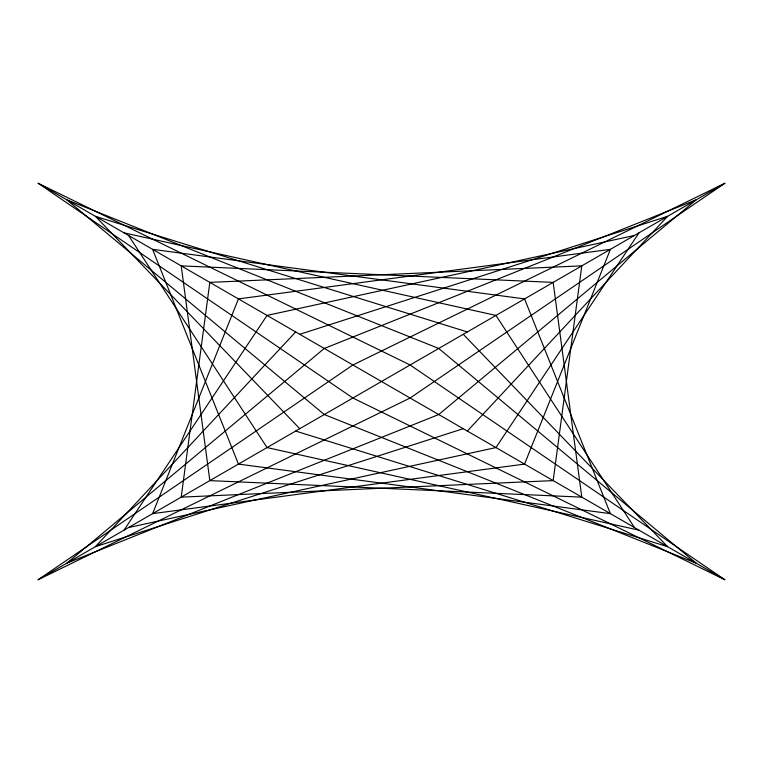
<?xml version="1.0" encoding="UTF-8"?>
<svg xmlns="http://www.w3.org/2000/svg" width="763" height="763" viewBox="0 0 763 763"><rect width="100%" height="100%" fill="white"/><g stroke="black" fill="none" stroke-linecap="round" stroke-linejoin="round"><path stroke-width="1.14" d="M123.987 530.171L267.05 315.424L634.463 235.452M639.013 232.829L495.95 447.576L128.537 527.548M295.663 331.943L95.375 546.69L463.246 428.701M467.337 431.057L667.625 216.311L299.754 334.299M38.15 579.727L352.887 364.981L724.85 183.273L410.113 398.019L38.15 579.727L724.85 183.273M123.987 232.829L495.95 315.424L634.463 527.548M639.013 530.171L267.05 447.576L128.537 235.452M467.337 331.943L95.375 216.311L299.754 428.701M295.663 431.057L667.625 546.69L463.246 334.299M38.15 183.273L410.113 364.981L724.85 579.727L352.887 398.019L38.15 183.273L724.85 579.727M209.825 282.386L181.213 497.133L553.175 480.614L581.788 265.867L209.825 282.386M238.438 298.905L152.6 513.652L524.562 464.095L610.4 249.348L238.438 298.905M324.275 348.462L66.763 563.208L438.725 414.538L696.237 199.792L324.275 348.462M553.175 282.386L181.213 265.867L209.825 480.614L581.788 497.133L553.175 282.386M524.562 298.905L152.6 249.348L238.438 464.095L610.4 513.652L524.562 298.905M438.725 348.462L66.763 199.792L324.275 414.538L696.237 563.208L438.725 348.462"/></g></svg>
